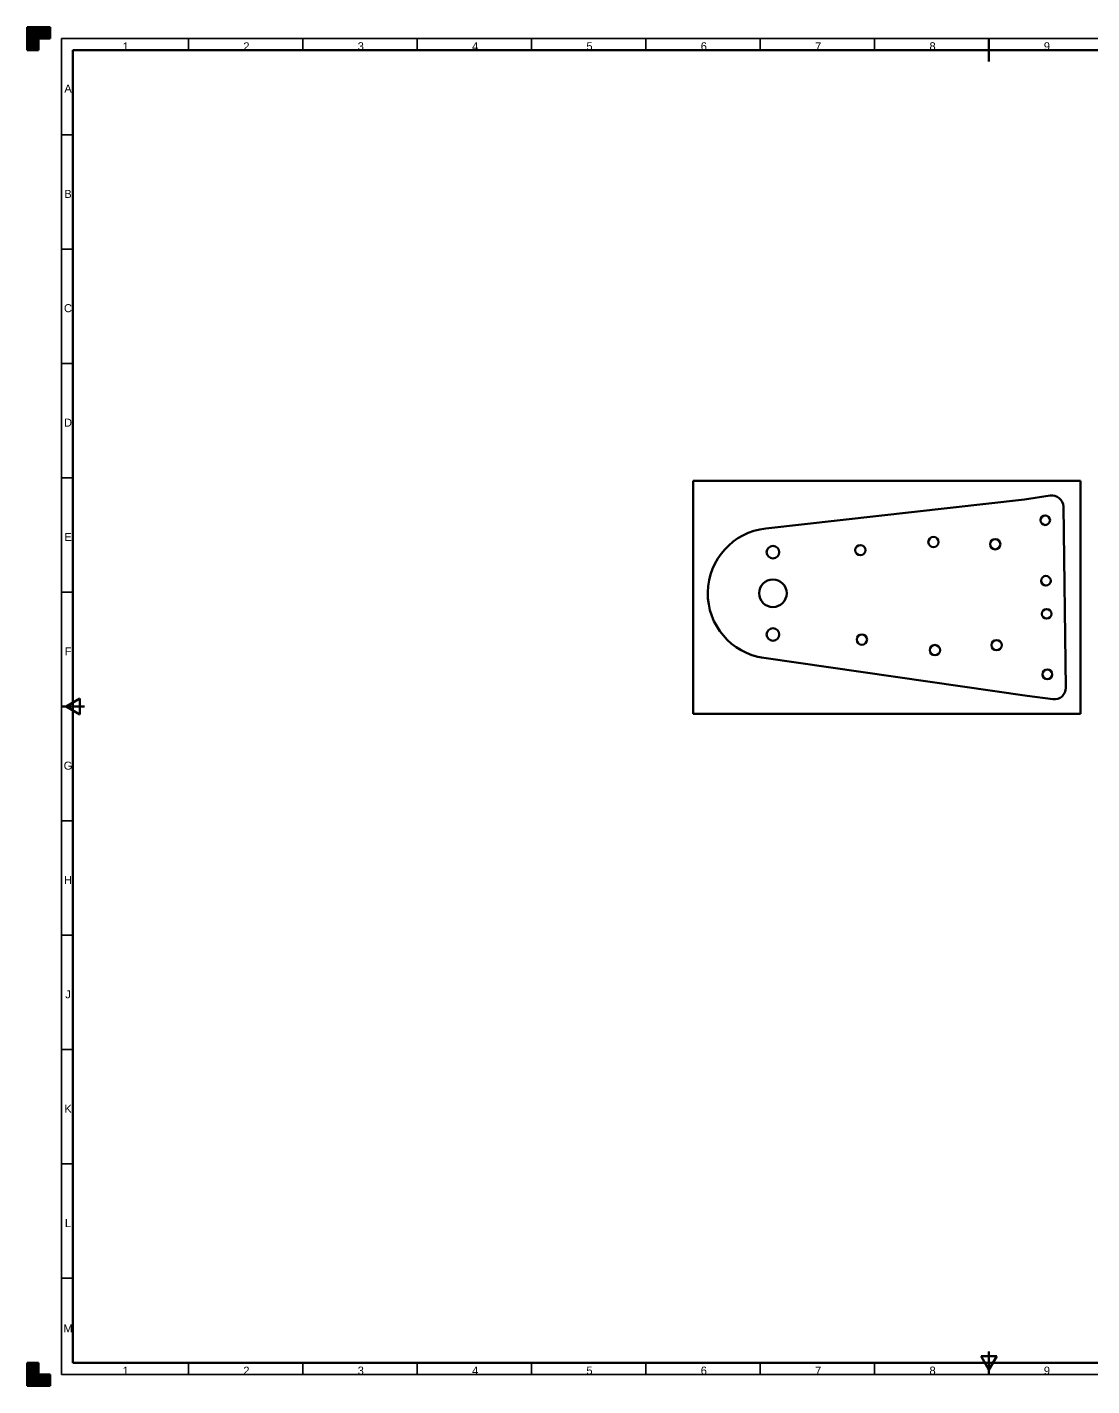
# Model space of a CAD drawing. Header units: millimetres. Extents: x 0 to 841, y 0 to 594.
# Drawn here: x 0 to 465, y 0 to 594 of the extents above; entities that cross this region are included whole.
import ezdxf

# ---------------------------------------------------------------- set-up
doc = ezdxf.new("R2010")
doc.units = ezdxf.units.MM
doc.layers.add('1', color=7, linetype='Continuous', true_color=0xffffff)
doc.layers.add('256', color=7, linetype='Continuous', true_color=0xffffff)
doc.styles.add('Arial', font='Arial')

# ---------------------------------------------------------------- blocks, each defined once
blk = doc.blocks.new('HATCH1')
at = {"color": 18, "lineweight": 13}
for p, q in [((0, 593.98988), (10, 593.98988)), ((0, 593.94755), (10, 593.94755)), ((0, 593.90522), (10, 593.90522)), ((0, 593.86289), (10, 593.86289)), ((0, 593.82056), (10, 593.82056)), ((0, 593.77823), (10, 593.77823)), ((0, 593.7359), (10, 593.7359)), ((0, 593.69357), (10, 593.69357)), ((0, 593.65124), (10, 593.65124)), ((0, 593.60891), (10, 593.60891)), ((0, 593.56658), (10, 593.56658)), ((0, 593.52425), (10, 593.52425)), ((0, 593.48192), (10, 593.48192)), ((0, 593.43959), (10, 593.43959)), ((0, 593.39726), (10, 593.39726)), ((0, 593.35493), (10, 593.35493)), ((0, 593.3126), (10, 593.3126)), ((0, 593.27027), (10, 593.27027)), ((0, 593.22794), (10, 593.22794)), ((0, 593.18561), (10, 593.18561)), ((0, 593.14328), (10, 593.14328)), ((0, 593.10095), (10, 593.10095)), ((0, 593.05862), (10, 593.05862)), ((0, 593.01629), (10, 593.01629)), ((0, 592.97396), (10, 592.97396)), ((0, 592.93163), (10, 592.93163)), ((0, 592.8893), (10, 592.8893)), ((0, 592.84697), (10, 592.84697)), ((0, 592.80464), (10, 592.80464)), ((0, 592.76231), (10, 592.76231)), ((0, 592.71998), (10, 592.71998)), ((0, 592.67765), (10, 592.67765)), ((0, 592.63532), (10, 592.63532)), ((0, 592.59299), (10, 592.59299)), ((0, 592.55066), (10, 592.55066)), ((0, 592.50833), (10, 592.50833)), ((0, 592.466), (10, 592.466)), ((0, 592.42367), (10, 592.42367)), ((0, 592.38134), (10, 592.38134)), ((0, 592.33901), (10, 592.33901)), ((0, 592.29668), (10, 592.29668)), ((0, 592.25435), (10, 592.25435)), ((0, 592.21202), (10, 592.21202)), ((0, 592.16969), (10, 592.16969)), ((0, 592.12736), (10, 592.12736)), ((0, 592.08503), (10, 592.08503)), ((0, 592.0427), (10, 592.0427)), ((0, 592.00037), (10, 592.00037)), ((0, 591.95804), (10, 591.95804)), ((0, 591.91571), (10, 591.91571)), ((0, 591.87338), (10, 591.87338)), ((0, 591.83105), (10, 591.83105)), ((0, 591.78872), (10, 591.78872)), ((0, 591.74639), (10, 591.74639)), ((0, 591.70406), (10, 591.70406)), ((0, 591.66173), (10, 591.66173)), ((0, 591.6194), (10, 591.6194)), ((0, 591.57707), (10, 591.57707)), ((0, 591.53474), (10, 591.53474)), ((0, 591.49241), (10, 591.49241)), ((0, 591.45008), (10, 591.45008)), ((0, 591.40775), (10, 591.40775)), ((0, 591.36542), (10, 591.36542)), ((0, 591.32309), (10, 591.32309)), ((0, 591.28076), (10, 591.28076)), ((0, 591.23843), (10, 591.23843)), ((0, 591.1961), (10, 591.1961)), ((0, 591.15377), (10, 591.15377)), ((0, 591.11144), (10, 591.11144)), ((0, 591.06911), (10, 591.06911)), ((0, 591.02678), (10, 591.02678)), ((0, 590.98445), (10, 590.98445)), ((0, 590.94212), (10, 590.94212)), ((0, 590.89979), (10, 590.89979)), ((0, 590.85746), (10, 590.85746)), ((0, 590.81513), (10, 590.81513)), ((0, 590.7728), (10, 590.7728)), ((0, 590.73047), (10, 590.73047)), ((0, 590.68814), (10, 590.68814)), ((0, 590.64581), (10, 590.64581)), ((0, 590.60348), (10, 590.60348)), ((0, 590.56115), (10, 590.56115)), ((0, 590.51882), (10, 590.51882)), ((0, 590.47649), (10, 590.47649)), ((0, 590.43416), (10, 590.43416)), ((0, 590.39183), (10, 590.39183)), ((0, 590.3495), (10, 590.3495)), ((0, 590.30717), (10, 590.30717)), ((0, 590.26484), (10, 590.26484)), ((0, 590.22251), (10, 590.22251)), ((0, 590.18018), (10, 590.18018)), ((0, 590.13785), (10, 590.13785)), ((0, 590.09552), (10, 590.09552)), ((0, 590.05319), (10, 590.05319)), ((0, 590.01086), (10, 590.01086)), ((0, 589.96853), (10, 589.96853)), ((0, 589.9262), (10, 589.9262)), ((0, 589.88387), (10, 589.88387)), ((0, 589.84154), (10, 589.84154)), ((0, 589.79921), (10, 589.79921)), ((0, 589.75688), (10, 589.75688)), ((0, 589.71455), (10, 589.71455)), ((0, 589.67222), (10, 589.67222)), ((0, 589.62989), (10, 589.62989)), ((0, 589.58756), (10, 589.58756)), ((0, 589.54523), (10, 589.54523)), ((0, 589.5029), (10, 589.5029)), ((0, 589.46057), (10, 589.46057)), ((0, 589.41824), (10, 589.41824)), ((0, 589.37591), (10, 589.37591)), ((0, 589.33358), (10, 589.33358)), ((0, 589.29125), (10, 589.29125)), ((0, 589.24892), (10, 589.24892)), ((0, 589.20659), (10, 589.20659)), ((0, 589.16426), (10, 589.16426)), ((0, 589.12193), (10, 589.12193)), ((0, 589.0796), (10, 589.0796)), ((0, 589.03727), (10, 589.03727)), ((0, 588.99494), (5, 588.99494)), ((0, 588.95261), (5, 588.95261)), ((0, 588.91028), (5, 588.91028)), ((0, 588.86795), (5, 588.86795)), ((0, 588.82562), (5, 588.82562)), ((0, 588.78329), (5, 588.78329)), ((0, 588.74096), (5, 588.74096)), ((0, 588.69863), (5, 588.69863)), ((0, 588.6563), (5, 588.6563)), ((0, 588.61397), (5, 588.61397)), ((0, 588.57164), (5, 588.57164)), ((0, 588.52931), (5, 588.52931)), ((0, 588.48698), (5, 588.48698)), ((0, 588.44465), (5, 588.44465)), ((0, 588.40232), (5, 588.40232)), ((0, 588.35999), (5, 588.35999)), ((0, 588.31766), (5, 588.31766)), ((0, 588.27533), (5, 588.27533)), ((0, 588.233), (5, 588.233)), ((0, 588.19067), (5, 588.19067)), ((0, 588.14834), (5, 588.14834)), ((0, 588.10601), (5, 588.10601)), ((0, 588.06368), (5, 588.06368)), ((0, 588.02135), (5, 588.02135)), ((0, 587.97902), (5, 587.97902)), ((0, 587.93669), (5, 587.93669)), ((0, 587.89436), (5, 587.89436)), ((0, 587.85203), (5, 587.85203)), ((0, 587.8097), (5, 587.8097)), ((0, 587.76737), (5, 587.76737)), ((0, 587.72504), (5, 587.72504)), ((0, 587.68271), (5, 587.68271)), ((0, 587.64038), (5, 587.64038)), ((0, 587.59805), (5, 587.59805)), ((0, 587.55572), (5, 587.55572)), ((0, 587.51339), (5, 587.51339)), ((0, 587.47106), (5, 587.47106)), ((0, 587.42873), (5, 587.42873)), ((0, 587.3864), (5, 587.3864)), ((0, 587.34407), (5, 587.34407)), ((0, 587.30174), (5, 587.30174)), ((0, 587.25941), (5, 587.25941)), ((0, 587.21708), (5, 587.21708)), ((0, 587.17475), (5, 587.17475)), ((0, 587.13242), (5, 587.13242)), ((0, 587.09009), (5, 587.09009)), ((0, 587.04776), (5, 587.04776)), ((0, 587.00543), (5, 587.00543)), ((0, 586.9631), (5, 586.9631)), ((0, 586.92077), (5, 586.92077)), ((0, 586.87844), (5, 586.87844)), ((0, 586.83611), (5, 586.83611)), ((0, 586.79378), (5, 586.79378)), ((0, 586.75145), (5, 586.75145)), ((0, 586.70912), (5, 586.70912)), ((0, 586.66679), (5, 586.66679)), ((0, 586.62446), (5, 586.62446)), ((0, 586.58213), (5, 586.58213)), ((0, 586.5398), (5, 586.5398)), ((0, 586.49747), (5, 586.49747)), ((0, 586.45514), (5, 586.45514)), ((0, 586.41281), (5, 586.41281)), ((0, 586.37048), (5, 586.37048)), ((0, 586.32815), (5, 586.32815)), ((0, 586.28582), (5, 586.28582)), ((0, 586.24349), (5, 586.24349)), ((0, 586.20116), (5, 586.20116)), ((0, 586.15883), (5, 586.15883)), ((0, 586.1165), (5, 586.1165)), ((0, 586.07417), (5, 586.07417)), ((0, 586.03184), (5, 586.03184)), ((0, 585.98951), (5, 585.98951)), ((0, 585.94718), (5, 585.94718)), ((0, 585.90485), (5, 585.90485)), ((0, 585.86252), (5, 585.86252)), ((0, 585.82019), (5, 585.82019)), ((0, 585.77786), (5, 585.77786)), ((0, 585.73553), (5, 585.73553)), ((0, 585.6932), (5, 585.6932)), ((0, 585.65087), (5, 585.65087)), ((0, 585.60854), (5, 585.60854)), ((0, 585.56621), (5, 585.56621)), ((0, 585.52388), (5, 585.52388)), ((0, 585.48155), (5, 585.48155)), ((0, 585.43922), (5, 585.43922)), ((0, 585.39689), (5, 585.39689)), ((0, 585.35456), (5, 585.35456)), ((0, 585.31223), (5, 585.31223)), ((0, 585.2699), (5, 585.2699)), ((0, 585.22757), (5, 585.22757)), ((0, 585.18524), (5, 585.18524)), ((0, 585.14291), (5, 585.14291)), ((0, 585.10058), (5, 585.10058)), ((0, 585.05825), (5, 585.05825)), ((0, 585.01592), (5, 585.01592)), ((0, 584.97359), (5, 584.97359)), ((0, 584.93126), (5, 584.93126)), ((0, 584.88893), (5, 584.88893)), ((0, 584.8466), (5, 584.8466)), ((0, 584.80427), (5, 584.80427)), ((0, 584.76194), (5, 584.76194)), ((0, 584.71961), (5, 584.71961)), ((0, 584.67728), (5, 584.67728)), ((0, 584.63495), (5, 584.63495)), ((0, 584.59262), (5, 584.59262)), ((0, 584.55029), (5, 584.55029)), ((0, 584.50796), (5, 584.50796)), ((0, 584.46563), (5, 584.46563)), ((0, 584.4233), (5, 584.4233)), ((0, 584.38097), (5, 584.38097)), ((0, 584.33864), (5, 584.33864)), ((0, 584.29631), (5, 584.29631)), ((0, 584.25398), (5, 584.25398)), ((0, 584.21165), (5, 584.21165)), ((0, 584.16932), (5, 584.16932)), ((0, 584.12699), (5, 584.12699)), ((0, 584.08466), (5, 584.08466)), ((0, 584.04233), (5, 584.04233)), ((0, 584), (5, 584))]:
    blk.add_line(p, q, dxfattribs=at)
blk = doc.blocks.new('HATCH7')
at = {"color": 18, "lineweight": 13}
for p, q in [((0, 9.98988), (5, 9.98988)), ((0, 9.94755), (5, 9.94755)), ((0, 9.90522), (5, 9.90522)), ((0, 9.86289), (5, 9.86289)), ((0, 9.82056), (5, 9.82056)), ((0, 9.77823), (5, 9.77823)), ((0, 9.7359), (5, 9.7359)), ((0, 9.69357), (5, 9.69357)), ((0, 9.65124), (5, 9.65124)), ((0, 9.60891), (5, 9.60891)), ((0, 9.56658), (5, 9.56658)), ((0, 9.52425), (5, 9.52425)), ((0, 9.48192), (5, 9.48192)), ((0, 9.43959), (5, 9.43959)), ((0, 9.39726), (5, 9.39726)), ((0, 9.35493), (5, 9.35493)), ((0, 9.3126), (5, 9.3126)), ((0, 9.27027), (5, 9.27027)), ((0, 9.22794), (5, 9.22794)), ((0, 9.18561), (5, 9.18561)), ((0, 9.14328), (5, 9.14328)), ((0, 9.10095), (5, 9.10095)), ((0, 9.05862), (5, 9.05862)), ((0, 9.01629), (5, 9.01629)), ((0, 8.97396), (5, 8.97396)), ((0, 8.93163), (5, 8.93163)), ((0, 8.8893), (5, 8.8893)), ((0, 8.84697), (5, 8.84697)), ((0, 8.80464), (5, 8.80464)), ((0, 8.76231), (5, 8.76231)), ((0, 8.71998), (5, 8.71998)), ((0, 8.67765), (5, 8.67765)), ((0, 8.63532), (5, 8.63532)), ((0, 8.59299), (5, 8.59299)), ((0, 8.55066), (5, 8.55066)), ((0, 8.50833), (5, 8.50833)), ((0, 8.466), (5, 8.466)), ((0, 8.42367), (5, 8.42367)), ((0, 8.38134), (5, 8.38134)), ((0, 8.33901), (5, 8.33901)), ((0, 8.29668), (5, 8.29668)), ((0, 8.25435), (5, 8.25435)), ((0, 8.21202), (5, 8.21202)), ((0, 8.16969), (5, 8.16969)), ((0, 8.12736), (5, 8.12736)), ((0, 8.08503), (5, 8.08503)), ((0, 8.0427), (5, 8.0427)), ((0, 8.00037), (5, 8.00037)), ((0, 7.95804), (5, 7.95804)), ((0, 7.91571), (5, 7.91571)), ((0, 7.87338), (5, 7.87338)), ((0, 7.83105), (5, 7.83105)), ((0, 7.78872), (5, 7.78872)), ((0, 7.74639), (5, 7.74639)), ((0, 7.70406), (5, 7.70406)), ((0, 7.66173), (5, 7.66173)), ((0, 7.6194), (5, 7.6194)), ((0, 7.57707), (5, 7.57707)), ((0, 7.53474), (5, 7.53474)), ((0, 7.49241), (5, 7.49241)), ((0, 7.45008), (5, 7.45008)), ((0, 7.40775), (5, 7.40775)), ((0, 7.36542), (5, 7.36542)), ((0, 7.32309), (5, 7.32309)), ((0, 7.28076), (5, 7.28076)), ((0, 7.23843), (5, 7.23843)), ((0, 7.1961), (5, 7.1961)), ((0, 7.15377), (5, 7.15377)), ((0, 7.11144), (5, 7.11144)), ((0, 7.06911), (5, 7.06911)), ((0, 7.02678), (5, 7.02678)), ((0, 6.98445), (5, 6.98445)), ((0, 6.94212), (5, 6.94212)), ((0, 6.89979), (5, 6.89979)), ((0, 6.85746), (5, 6.85746)), ((0, 6.81513), (5, 6.81513)), ((0, 6.7728), (5, 6.7728)), ((0, 6.73047), (5, 6.73047)), ((0, 6.68814), (5, 6.68814)), ((0, 6.64581), (5, 6.64581)), ((0, 6.60348), (5, 6.60348)), ((0, 6.56115), (5, 6.56115)), ((0, 6.51882), (5, 6.51882)), ((0, 6.47649), (5, 6.47649)), ((0, 6.43416), (5, 6.43416)), ((0, 6.39183), (5, 6.39183)), ((0, 6.3495), (5, 6.3495)), ((0, 6.30717), (5, 6.30717)), ((0, 6.26484), (5, 6.26484)), ((0, 6.22251), (5, 6.22251)), ((0, 6.18018), (5, 6.18018)), ((0, 6.13785), (5, 6.13785)), ((0, 6.09552), (5, 6.09552)), ((0, 6.05319), (5, 6.05319)), ((0, 6.01086), (5, 6.01086)), ((0, 5.96853), (5, 5.96853)), ((0, 5.9262), (5, 5.9262)), ((0, 5.88387), (5, 5.88387)), ((0, 5.84154), (5, 5.84154)), ((0, 5.79921), (5, 5.79921)), ((0, 5.75688), (5, 5.75688)), ((0, 5.71455), (5, 5.71455)), ((0, 5.67222), (5, 5.67222)), ((0, 5.62989), (5, 5.62989)), ((0, 5.58756), (5, 5.58756)), ((0, 5.54523), (5, 5.54523)), ((0, 5.5029), (5, 5.5029)), ((0, 5.46057), (5, 5.46057)), ((0, 5.41824), (5, 5.41824)), ((0, 5.37591), (5, 5.37591)), ((0, 5.33358), (5, 5.33358)), ((0, 5.29125), (5, 5.29125)), ((0, 5.24892), (5, 5.24892)), ((0, 5.20659), (5, 5.20659)), ((0, 5.16426), (5, 5.16426)), ((0, 5.12193), (5, 5.12193)), ((0, 5.0796), (5, 5.0796)), ((0, 5.03727), (5, 5.03727)), ((0, 4.99494), (10, 4.99494)), ((0, 4.95261), (10, 4.95261)), ((0, 4.91028), (10, 4.91028)), ((0, 4.86795), (10, 4.86795)), ((0, 4.82562), (10, 4.82562)), ((0, 4.78329), (10, 4.78329)), ((0, 4.74096), (10, 4.74096)), ((0, 4.69863), (10, 4.69863)), ((0, 4.6563), (10, 4.6563)), ((0, 4.61397), (10, 4.61397)), ((0, 4.57164), (10, 4.57164)), ((0, 4.52931), (10, 4.52931)), ((0, 4.48698), (10, 4.48698)), ((0, 4.44465), (10, 4.44465)), ((0, 4.40232), (10, 4.40232)), ((0, 4.35999), (10, 4.35999)), ((0, 4.31766), (10, 4.31766)), ((0, 4.27533), (10, 4.27533)), ((0, 4.233), (10, 4.233)), ((0, 4.19067), (10, 4.19067)), ((0, 4.14834), (10, 4.14834)), ((0, 4.10601), (10, 4.10601)), ((0, 4.06368), (10, 4.06368)), ((0, 4.02135), (10, 4.02135)), ((0, 3.97902), (10, 3.97902)), ((0, 3.93669), (10, 3.93669)), ((0, 3.89436), (10, 3.89436)), ((0, 3.85203), (10, 3.85203)), ((0, 3.8097), (10, 3.8097)), ((0, 3.76737), (10, 3.76737)), ((0, 3.72504), (10, 3.72504)), ((0, 3.68271), (10, 3.68271)), ((0, 3.64038), (10, 3.64038)), ((0, 3.59805), (10, 3.59805)), ((0, 3.55572), (10, 3.55572)), ((0, 3.51339), (10, 3.51339)), ((0, 3.47106), (10, 3.47106)), ((0, 3.42873), (10, 3.42873)), ((0, 3.3864), (10, 3.3864)), ((0, 3.34407), (10, 3.34407)), ((0, 3.30174), (10, 3.30174)), ((0, 3.25941), (10, 3.25941)), ((0, 3.21708), (10, 3.21708)), ((0, 3.17475), (10, 3.17475)), ((0, 3.13242), (10, 3.13242)), ((0, 3.09009), (10, 3.09009)), ((0, 3.04776), (10, 3.04776)), ((0, 3.00543), (10, 3.00543)), ((0, 2.9631), (10, 2.9631)), ((0, 2.92077), (10, 2.92077)), ((0, 2.87844), (10, 2.87844)), ((0, 2.83611), (10, 2.83611)), ((0, 2.79378), (10, 2.79378)), ((0, 2.75145), (10, 2.75145)), ((0, 2.70912), (10, 2.70912)), ((0, 2.66679), (10, 2.66679)), ((0, 2.62446), (10, 2.62446)), ((0, 2.58213), (10, 2.58213)), ((0, 2.5398), (10, 2.5398)), ((0, 2.49747), (10, 2.49747)), ((0, 2.45514), (10, 2.45514)), ((0, 2.41281), (10, 2.41281)), ((0, 2.37048), (10, 2.37048)), ((0, 2.32815), (10, 2.32815)), ((0, 2.28582), (10, 2.28582)), ((0, 2.24349), (10, 2.24349)), ((0, 2.20116), (10, 2.20116)), ((0, 2.15883), (10, 2.15883)), ((0, 2.1165), (10, 2.1165)), ((0, 2.07417), (10, 2.07417)), ((0, 2.03184), (10, 2.03184)), ((0, 1.98951), (10, 1.98951)), ((0, 1.94718), (10, 1.94718)), ((0, 1.90485), (10, 1.90485)), ((0, 1.86252), (10, 1.86252)), ((0, 1.82019), (10, 1.82019)), ((0, 1.77786), (10, 1.77786)), ((0, 1.73553), (10, 1.73553)), ((0, 1.6932), (10, 1.6932)), ((0, 1.65087), (10, 1.65087)), ((0, 1.60854), (10, 1.60854)), ((0, 1.56621), (10, 1.56621)), ((0, 1.52388), (10, 1.52388)), ((0, 1.48155), (10, 1.48155)), ((0, 1.43922), (10, 1.43922)), ((0, 1.39689), (10, 1.39689)), ((0, 1.35456), (10, 1.35456)), ((0, 1.31223), (10, 1.31223)), ((0, 1.2699), (10, 1.2699)), ((0, 1.22757), (10, 1.22757)), ((0, 1.18524), (10, 1.18524)), ((0, 1.14291), (10, 1.14291)), ((0, 1.10058), (10, 1.10058)), ((0, 1.05825), (10, 1.05825)), ((0, 1.01592), (10, 1.01592)), ((0, 0.97359), (10, 0.97359)), ((0, 0.93126), (10, 0.93126)), ((0, 0.88893), (10, 0.88893)), ((0, 0.8466), (10, 0.8466)), ((0, 0.80427), (10, 0.80427)), ((0, 0.76194), (10, 0.76194)), ((0, 0.71961), (10, 0.71961)), ((0, 0.67728), (10, 0.67728)), ((0, 0.63495), (10, 0.63495)), ((0, 0.59262), (10, 0.59262)), ((0, 0.55029), (10, 0.55029)), ((0, 0.50796), (10, 0.50796)), ((0, 0.46563), (10, 0.46563)), ((0, 0.4233), (10, 0.4233)), ((0, 0.38097), (10, 0.38097)), ((0, 0.33864), (10, 0.33864)), ((0, 0.29631), (10, 0.29631)), ((0, 0.25398), (10, 0.25398)), ((0, 0.21165), (10, 0.21165)), ((0, 0.16932), (10, 0.16932)), ((0, 0.12699), (10, 0.12699)), ((0, 0.08466), (10, 0.08466)), ((0, 0.04233), (10, 0.04233))]:
    blk.add_line(p, q, dxfattribs=at)

msp = doc.modelspace()

# ---------------------------------------------------------------- linework, layer by layer
at = {"layer": '1', "color": 8, "linetype": 'Continuous', "lineweight": 70}
for p, q in [((291.22, 293.8), (291.22, 395.65)), ((460.48, 395.65), (291.22, 395.65)), ((460.48, 395.65), (460.48, 293.8)), ((291.22, 293.8), (460.48, 293.8))]:
    msp.add_line(p, q, dxfattribs=at)
at = {"layer": '1', "color": 155, "linetype": 'Continuous', "lineweight": 70}
for p, q in [((435.98, 387.44), (322.91, 374.81)), ((447.24, 389.24), (435.98, 387.44)), ((454.12, 305.22), (453.03, 384.37)), ((322.01, 318.28), (437.17, 301.69)), ((437.17, 301.69), (448.47, 300.19))]:
    msp.add_line(p, q, dxfattribs=at)
for centre, radius in [((445.11, 378.44), 2.1), ((396.24, 368.91), 2.25), ((423.25, 367.95), 2.25), ((326.07, 364.49), 2.75), ((364.28, 365.35), 2.25), ((326.07, 346.49), 6), ((445.42, 351.98), 2.1), ((445.73, 337.52), 2.1), ((326.07, 328.49), 2.75), ((364.94, 326.24), 2.25), ((396.89, 321.64), 2.25), ((423.86, 323.82), 2.25), ((446.04, 311.06), 2.1)]:
    msp.add_circle(centre, radius, dxfattribs=at)
for centre, radius, start, end in [((448.03, 384.3), 5, 0.7932, 99.09576), ((326.07, 346.49), 28.5, 96.37012, 261.80426), ((449.13, 305.15), 5, 262.42121, 0.7932)]:
    msp.add_arc(centre, radius, start, end, dxfattribs=at)
at = {"layer": '256', "color": 18, "linetype": 'Continuous', "lineweight": 70}
for p, q in [((0, 584), (0, 594)), ((0, 594), (10, 594)), ((10, 594), (10, 589)), ((5, 589), (5, 584)), ((10, 589), (5, 589)), ((5, 584), (0, 584)), ((20, 10), (20, 584)), ((20, 584), (831, 584)), ((17, 297), (23, 300.46)), ((23, 293.54), (17, 297)), ((17, 297), (25, 297)), ((23, 300.46), (23, 293.54)), ((417.04, 13), (423.96, 13)), ((420.5, 7), (417.04, 13)), ((420.5, 7), (420.5, 15)), ((423.96, 13), (420.5, 7)), ((0, 10), (5, 10)), ((0, 0), (0, 10)), ((5, 10), (5, 5)), ((831, 10), (20, 10)), ((10, 0), (0, 0)), ((5, 5), (10, 5)), ((10, 5), (10, 0))]:
    msp.add_line(p, q, dxfattribs=at)
at = {"layer": '256', "color": 18, "linetype": 'Continuous', "lineweight": 35}
for p, q in [((15, 5), (15, 589)), ((15, 589), (836, 589)), ((70.5, 589), (70.5, 584)), ((120.5, 589), (120.5, 584)), ((170.5, 589), (170.5, 584)), ((220.5, 589), (220.5, 584)), ((270.5, 589), (270.5, 584)), ((320.5, 589), (320.5, 584)), ((370.5, 589), (370.5, 584)), ((420.5, 589), (420.5, 584)), ((15, 547), (20, 547)), ((15, 497), (20, 497)), ((15, 447), (20, 447)), ((15, 397), (20, 397)), ((15, 347), (20, 347)), ((15, 297), (20, 297)), ((15, 247), (20, 247)), ((15, 197), (20, 197)), ((15, 147), (20, 147)), ((15, 97), (20, 97)), ((15, 47), (20, 47)), ((70.5, 10), (70.5, 5)), ((120.5, 10), (120.5, 5)), ((170.5, 10), (170.5, 5)), ((220.5, 10), (220.5, 5)), ((270.5, 10), (270.5, 5)), ((320.5, 10), (320.5, 5)), ((370.5, 10), (370.5, 5)), ((420.5, 10), (420.5, 5)), ((836, 5), (15, 5))]:
    msp.add_line(p, q, dxfattribs=at)
at = {"layer": '256', "color": 18, "linetype": 'Continuous', "lineweight": 200}
for p, q in [((420.5, 584), (420.5, 589)), ((420.5, 584), (420.5, 579)), ((20, 297), (15, 297)), ((20, 297), (25, 297)), ((420.5, 10), (420.5, 15)), ((420.5, 10), (420.5, 5))]:
    msp.add_line(p, q, dxfattribs=at)

# ---------------------------------------------------------------- block references
at = {"layer": '256', "color": 18, "linetype": 'Continuous', "lineweight": 35}
for name in ['HATCH1', 'HATCH7']:
    msp.add_blockref(name, (0, 0), dxfattribs=at)

# ---------------------------------------------------------------- texts
at = {"layer": '256', "color": 18, "linetype": 'Continuous', "lineweight": 13, "char_height": 3.5, "attachment_point": 7, "line_spacing_factor": 1.047437, "style": 'Arial'}
for s, insert in [('\\fArial|b0|i0;\\W1.0000;1', (41.75, 583.86)), ('\\fArial|b0|i0;\\W1.0000;2', (94.5, 583.86)), ('\\fArial|b0|i0;\\W1.0000;3', (144.5, 583.86)), ('\\fArial|b0|i0;\\W1.0000;4', (194.5, 583.87)), ('\\fArial|b0|i0;\\W1.0000;5', (244.5, 583.87)), ('\\fArial|b0|i0;\\W1.0000;6', (294.5, 583.86)), ('\\fArial|b0|i0;\\W1.0000;7', (344.5, 583.87)), ('\\fArial|b0|i0;\\W1.0000;8', (394.5, 583.86)), ('\\fArial|b0|i0;\\W1.0000;9', (444.5, 583.86)), ('\\fArial|b0|i0;\\W1.0000;A', (16.23, 565.37)), ('\\fArial|b0|i0;\\W1.0000;B', (16.23, 519.37)), ('\\fArial|b0|i0;\\W1.0000;C', (16.09, 469.34)), ('\\fArial|b0|i0;\\W1.0000;D', (16.09, 419.37)), ('\\fArial|b0|i0;\\W1.0000;E', (16.23, 369.37)), ('\\fArial|b0|i0;\\W1.0000;F', (16.37, 319.37)), ('\\fArial|b0|i0;\\W1.0000;G', (15.96, 269.34)), ('\\fArial|b0|i0;\\W1.0000;H', (16.09, 219.37)), ('\\fArial|b0|i0;\\W1.0000;J', (16.64, 169.37)), ('\\fArial|b0|i0;\\W1.0000;K', (16.23, 119.37)), ('\\fArial|b0|i0;\\W1.0000;L', (16.5, 69.37)), ('\\fArial|b0|i0;\\W1.0000;M', (15.82, 23.37)), ('\\fArial|b0|i0;\\W1.0000;1', (41.75, 4.86)), ('\\fArial|b0|i0;\\W1.0000;2', (94.5, 4.86)), ('\\fArial|b0|i0;\\W1.0000;3', (144.5, 4.86)), ('\\fArial|b0|i0;\\W1.0000;4', (194.5, 4.87)), ('\\fArial|b0|i0;\\W1.0000;5', (244.5, 4.87)), ('\\fArial|b0|i0;\\W1.0000;6', (294.5, 4.86)), ('\\fArial|b0|i0;\\W1.0000;7', (344.5, 4.87)), ('\\fArial|b0|i0;\\W1.0000;8', (394.5, 4.86)), ('\\fArial|b0|i0;\\W1.0000;9', (444.5, 4.86))]:
    msp.add_mtext(s, dxfattribs=dict(at, insert=insert))

doc.saveas('drawing.dxf')
